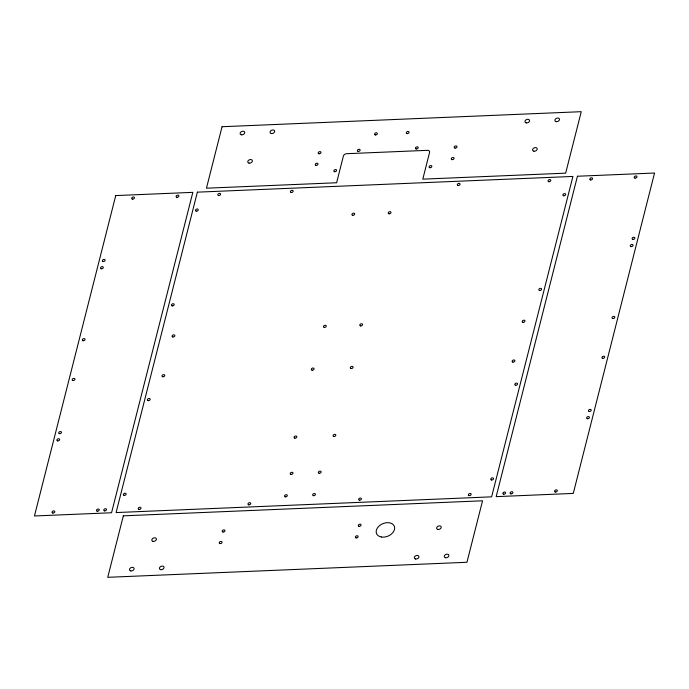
<?xml version="1.0" encoding="UTF-8"?>
<svg xmlns="http://www.w3.org/2000/svg" width="689" height="689" viewBox="0 0 689 689"><rect width="100%" height="100%" fill="white"/><g stroke="black" fill="none" stroke-linecap="round" stroke-linejoin="round"><path stroke-width="1.03" d="M115.735 195.581L34.45 515.975L111.558 512.754L192.834 192.352L115.735 195.581M197.373 192.162L116.088 512.564L491.627 496.838L572.912 176.436L197.373 192.162M123.34 515.837L107.742 577.313L466.953 562.276L482.55 500.8L123.34 515.837M222.047 126.724L206.45 188.2L336.62 182.757L343.406 155.99A2.885 2.024 -22.6 0 1 346.679 153.707L427.413 150.331A2.885 2.024 -22.6 0 1 429.583 152.39L422.796 179.149L565.66 173.163L581.258 111.687L222.047 126.724M577.442 176.246L496.166 496.648L573.265 493.419L654.55 173.025L577.442 176.246M104.504 510.859A1.447 1.008 -22.6 0 0 106.511 509.464A1.447 1.008 -22.6 0 0 104.358 509.076A1.447 1.008 -22.6 0 0 104.504 510.859M97.244 511.169A1.447 1.008 -22.6 0 0 99.25 509.765A1.447 1.008 -22.6 0 0 97.097 509.378A1.447 1.008 -22.6 0 0 97.244 511.169M52.803 513.029A1.447 1.008 -22.6 0 0 54.801 511.626A1.447 1.008 -22.6 0 0 52.648 511.238A1.447 1.008 -22.6 0 0 52.803 513.029M57.635 440.908A1.447 1.008 -22.6 0 0 59.633 439.513A1.447 1.008 -22.6 0 0 57.48 439.117A1.447 1.008 -22.6 0 0 57.635 440.908M59.469 433.674A1.447 1.008 -22.6 0 0 61.467 432.279A1.447 1.008 -22.6 0 0 59.314 431.891A1.447 1.008 -22.6 0 0 59.469 433.674M72.956 380.517A1.447 1.008 -22.6 0 0 74.955 379.122A1.447 1.008 -22.6 0 0 72.801 378.726A1.447 1.008 -22.6 0 0 72.956 380.517M101.3 268.779A1.447 1.008 -22.6 0 0 103.307 267.375A1.447 1.008 -22.6 0 0 101.154 266.988A1.447 1.008 -22.6 0 0 101.3 268.779M103.135 261.544A1.447 1.008 -22.6 0 0 105.141 260.149A1.447 1.008 -22.6 0 0 102.988 259.753A1.447 1.008 -22.6 0 0 103.135 261.544M132.426 199.138A1.447 1.008 -22.6 0 0 134.433 197.734A1.447 1.008 -22.6 0 0 132.279 197.347A1.447 1.008 -22.6 0 0 132.426 199.138M176.875 197.278A1.447 1.008 -22.6 0 0 178.882 195.874A1.447 1.008 -22.6 0 0 176.728 195.487A1.447 1.008 -22.6 0 0 176.875 197.278M83.042 340.736A1.447 1.008 -22.6 0 0 85.048 339.341A1.447 1.008 -22.6 0 0 82.895 338.954A1.447 1.008 -22.6 0 0 83.042 340.736M503.633 494.151A1.447 1.008 -22.6 0 0 505.631 492.756A1.447 1.008 -22.6 0 0 503.478 492.368A1.447 1.008 -22.6 0 0 503.633 494.151M510.885 493.849A1.447 1.008 -22.6 0 0 512.892 492.454A1.447 1.008 -22.6 0 0 510.738 492.058A1.447 1.008 -22.6 0 0 510.885 493.849M555.334 491.989A1.447 1.008 -22.6 0 0 557.341 490.594A1.447 1.008 -22.6 0 0 555.188 490.198A1.447 1.008 -22.6 0 0 555.334 491.989M587.381 418.731A1.447 1.008 -22.6 0 0 589.388 417.336A1.447 1.008 -22.6 0 0 587.235 416.94A1.447 1.008 -22.6 0 0 587.381 418.731M589.216 411.497A1.447 1.008 -22.6 0 0 591.222 410.101A1.447 1.008 -22.6 0 0 589.069 409.714A1.447 1.008 -22.6 0 0 589.216 411.497M602.703 358.34A1.447 1.008 -22.6 0 0 604.701 356.945A1.447 1.008 -22.6 0 0 602.548 356.549A1.447 1.008 -22.6 0 0 602.703 358.34M631.046 246.602A1.447 1.008 -22.6 0 0 633.053 245.198A1.447 1.008 -22.6 0 0 630.9 244.81A1.447 1.008 -22.6 0 0 631.046 246.602M632.881 239.367A1.447 1.008 -22.6 0 0 634.888 237.972A1.447 1.008 -22.6 0 0 632.735 237.576A1.447 1.008 -22.6 0 0 632.881 239.367M634.965 178.098A1.447 1.008 -22.6 0 0 636.972 176.703A1.447 1.008 -22.6 0 0 634.819 176.306A1.447 1.008 -22.6 0 0 634.965 178.098M590.516 179.958A1.447 1.008 -22.6 0 0 592.523 178.563A1.447 1.008 -22.6 0 0 590.37 178.167A1.447 1.008 -22.6 0 0 590.516 179.958M612.797 318.559A1.447 1.008 -22.6 0 0 614.795 317.164A1.447 1.008 -22.6 0 0 612.642 316.776A1.447 1.008 -22.6 0 0 612.797 318.559M318.947 153.759A1.447 1.008 -22.6 0 0 320.953 152.364A1.447 1.008 -22.6 0 0 318.8 151.968A1.447 1.008 -22.6 0 0 318.947 153.759M316.01 165.334A1.447 1.008 -22.6 0 0 318.017 163.93A1.447 1.008 -22.6 0 0 315.863 163.543A1.447 1.008 -22.6 0 0 316.01 165.334M452.079 159.633A1.447 1.008 -22.6 0 0 454.077 158.237A1.447 1.008 -22.6 0 0 451.924 157.85A1.447 1.008 -22.6 0 0 452.079 159.633M455.016 148.066A1.447 1.008 -22.6 0 0 457.014 146.662A1.447 1.008 -22.6 0 0 454.861 146.275A1.447 1.008 -22.6 0 0 455.016 148.066M533.863 151.175A2.403 1.688 -22.6 0 0 537.205 148.85A2.403 1.688 -22.6 0 0 533.613 148.195A2.403 1.688 -22.6 0 0 533.863 151.175M526.232 122.875A2.403 1.688 -22.6 0 0 529.574 120.549A2.403 1.688 -22.6 0 0 525.991 119.895A2.403 1.688 -22.6 0 0 526.232 122.875M556.169 121.626A2.403 1.688 -22.6 0 0 559.511 119.292A2.403 1.688 -22.6 0 0 555.92 118.637A2.403 1.688 -22.6 0 0 556.169 121.626M249.03 163.104A2.403 1.688 -22.6 0 0 252.372 160.77A2.403 1.688 -22.6 0 0 248.789 160.124A2.403 1.688 -22.6 0 0 249.03 163.104M271.337 133.545A2.403 1.688 -22.6 0 0 274.678 131.211A2.403 1.688 -22.6 0 0 271.096 130.565A2.403 1.688 -22.6 0 0 271.337 133.545M241.408 134.803A2.403 1.688 -22.6 0 0 244.741 132.469A2.403 1.688 -22.6 0 0 241.159 131.814A2.403 1.688 -22.6 0 0 241.408 134.803M407.07 133.614A1.447 1.008 -22.6 0 0 409.077 132.21A1.447 1.008 -22.6 0 0 406.923 131.823A1.447 1.008 -22.6 0 0 407.07 133.614M375.324 134.941A1.447 1.008 -22.6 0 0 377.331 133.545A1.447 1.008 -22.6 0 0 375.178 133.149A1.447 1.008 -22.6 0 0 375.324 134.941M429.833 167.72A1.447 1.008 -22.6 0 0 431.839 166.325A1.447 1.008 -22.6 0 0 429.686 165.937A1.447 1.008 -22.6 0 0 429.833 167.72M416.19 148.97A1.447 1.008 -22.6 0 0 418.197 147.575A1.447 1.008 -22.6 0 0 416.044 147.188A1.447 1.008 -22.6 0 0 416.19 148.97M358.134 151.408A1.447 1.008 -22.6 0 0 360.14 150.004A1.447 1.008 -22.6 0 0 357.987 149.616A1.447 1.008 -22.6 0 0 358.134 151.408M334.587 171.707A1.447 1.008 -22.6 0 0 336.594 170.312A1.447 1.008 -22.6 0 0 334.441 169.925A1.447 1.008 -22.6 0 0 334.587 171.707M563.628 195.754A1.447 1.008 -22.6 0 0 565.626 194.358A1.447 1.008 -22.6 0 0 563.473 193.962A1.447 1.008 -22.6 0 0 563.628 195.754M313.426 495.675A1.447 1.008 -22.6 0 0 315.433 494.28A1.447 1.008 -22.6 0 0 313.28 493.884A1.447 1.008 -22.6 0 0 313.426 495.675M548.788 181.707A1.447 1.008 -22.6 0 0 550.795 180.311A1.447 1.008 -22.6 0 0 548.642 179.915A1.447 1.008 -22.6 0 0 548.788 181.707M291.171 192.489A1.447 1.008 -22.6 0 0 293.178 191.094A1.447 1.008 -22.6 0 0 291.025 190.698A1.447 1.008 -22.6 0 0 291.171 192.489M218.602 195.53A1.447 1.008 -22.6 0 0 220.609 194.126A1.447 1.008 -22.6 0 0 218.456 193.738A1.447 1.008 -22.6 0 0 218.602 195.53M458.082 185.505A1.447 1.008 -22.6 0 0 460.08 184.101A1.447 1.008 -22.6 0 0 457.927 183.713A1.447 1.008 -22.6 0 0 458.082 185.505M294.823 438.135A1.447 1.008 -22.6 0 0 296.821 436.74A1.447 1.008 -22.6 0 0 294.668 436.344A1.447 1.008 -22.6 0 0 294.823 438.135M333.829 436.507A1.447 1.008 -22.6 0 0 335.827 435.103A1.447 1.008 -22.6 0 0 333.674 434.716A1.447 1.008 -22.6 0 0 333.829 436.507M172.216 305.882A1.447 1.008 -22.6 0 0 174.214 304.478A1.447 1.008 -22.6 0 0 172.061 304.09A1.447 1.008 -22.6 0 0 172.216 305.882M359.4 500.188A1.447 1.008 -22.6 0 0 361.406 498.793A1.447 1.008 -22.6 0 0 359.253 498.405A1.447 1.008 -22.6 0 0 359.4 500.188M196.244 211.135A1.447 1.008 -22.6 0 0 198.251 209.732A1.447 1.008 -22.6 0 0 196.098 209.344A1.447 1.008 -22.6 0 0 196.244 211.135M148.178 400.628A1.447 1.008 -22.6 0 0 150.176 399.224A1.447 1.008 -22.6 0 0 148.023 398.836A1.447 1.008 -22.6 0 0 148.178 400.628M469.157 495.598A1.447 1.008 -22.6 0 0 471.164 494.202A1.447 1.008 -22.6 0 0 469.011 493.806A1.447 1.008 -22.6 0 0 469.157 495.598M248.738 504.822A1.447 1.008 -22.6 0 0 250.736 503.426A1.447 1.008 -22.6 0 0 248.583 503.039A1.447 1.008 -22.6 0 0 248.738 504.822M290.999 474.428A1.447 1.008 -22.6 0 0 292.997 473.033A1.447 1.008 -22.6 0 0 290.844 472.645A1.447 1.008 -22.6 0 0 290.999 474.428M285.306 496.855A1.447 1.008 -22.6 0 0 287.313 495.451A1.447 1.008 -22.6 0 0 285.16 495.064A1.447 1.008 -22.6 0 0 285.306 496.855M539.59 290.5A1.447 1.008 -22.6 0 0 541.588 289.104A1.447 1.008 -22.6 0 0 539.435 288.708A1.447 1.008 -22.6 0 0 539.59 290.5M319.119 473.257A1.447 1.008 -22.6 0 0 321.117 471.853A1.447 1.008 -22.6 0 0 318.964 471.465A1.447 1.008 -22.6 0 0 319.119 473.257M124.141 495.374A1.447 1.008 -22.6 0 0 126.147 493.97A1.447 1.008 -22.6 0 0 123.994 493.582A1.447 1.008 -22.6 0 0 124.141 495.374M515.553 385.246A1.447 1.008 -22.6 0 0 517.56 383.851A1.447 1.008 -22.6 0 0 515.406 383.454A1.447 1.008 -22.6 0 0 515.553 385.246M138.971 509.421A1.447 1.008 -22.6 0 0 140.978 508.017A1.447 1.008 -22.6 0 0 138.825 507.629A1.447 1.008 -22.6 0 0 138.971 509.421M312.065 370.148A1.447 1.008 -22.6 0 0 314.072 368.753A1.447 1.008 -22.6 0 0 311.919 368.365A1.447 1.008 -22.6 0 0 312.065 370.148M491.515 479.992A1.447 1.008 -22.6 0 0 493.522 478.597A1.447 1.008 -22.6 0 0 491.369 478.2A1.447 1.008 -22.6 0 0 491.515 479.992M351.071 368.52A1.447 1.008 -22.6 0 0 353.078 367.116A1.447 1.008 -22.6 0 0 350.925 366.729A1.447 1.008 -22.6 0 0 351.071 368.52M388.975 213.797A1.447 1.008 -22.6 0 0 390.982 212.401A1.447 1.008 -22.6 0 0 388.829 212.005A1.447 1.008 -22.6 0 0 388.975 213.797M352.69 215.321A1.447 1.008 -22.6 0 0 354.697 213.917A1.447 1.008 -22.6 0 0 352.544 213.53A1.447 1.008 -22.6 0 0 352.69 215.321M360.536 325.906A1.447 1.008 -22.6 0 0 362.543 324.502A1.447 1.008 -22.6 0 0 360.39 324.114A1.447 1.008 -22.6 0 0 360.536 325.906M324.252 327.421A1.447 1.008 -22.6 0 0 326.259 326.026A1.447 1.008 -22.6 0 0 324.106 325.63A1.447 1.008 -22.6 0 0 324.252 327.421M522.985 322.323A1.447 1.008 -22.6 0 0 524.992 320.928A1.447 1.008 -22.6 0 0 522.839 320.531A1.447 1.008 -22.6 0 0 522.985 322.323M512.9 362.104A1.447 1.008 -22.6 0 0 514.898 360.7A1.447 1.008 -22.6 0 0 512.745 360.313A1.447 1.008 -22.6 0 0 512.9 362.104M172.844 336.981A1.447 1.008 -22.6 0 0 174.851 335.577A1.447 1.008 -22.6 0 0 172.698 335.19A1.447 1.008 -22.6 0 0 172.844 336.981M162.759 376.762A1.447 1.008 -22.6 0 0 164.757 375.359A1.447 1.008 -22.6 0 0 162.604 374.971A1.447 1.008 -22.6 0 0 162.759 376.762M220.049 543.595A1.447 1.008 -22.6 0 0 222.056 542.191A1.447 1.008 -22.6 0 0 219.903 541.804A1.447 1.008 -22.6 0 0 220.049 543.595M222.986 532.02A1.447 1.008 -22.6 0 0 224.993 530.625A1.447 1.008 -22.6 0 0 222.84 530.229A1.447 1.008 -22.6 0 0 222.986 532.02M359.055 526.327A1.447 1.008 -22.6 0 0 361.053 524.923A1.447 1.008 -22.6 0 0 358.9 524.536A1.447 1.008 -22.6 0 0 359.055 526.327M356.118 537.894A1.447 1.008 -22.6 0 0 358.125 536.498A1.447 1.008 -22.6 0 0 355.972 536.111A1.447 1.008 -22.6 0 0 356.118 537.894M437.903 529.436A2.403 1.688 -22.6 0 0 441.244 527.111A2.403 1.688 -22.6 0 0 437.653 526.456A2.403 1.688 -22.6 0 0 437.903 529.436M415.596 558.994A2.403 1.688 -22.6 0 0 418.938 556.669A2.403 1.688 -22.6 0 0 415.346 556.014A2.403 1.688 -22.6 0 0 415.596 558.994M445.533 557.745A2.403 1.688 -22.6 0 0 448.875 555.412A2.403 1.688 -22.6 0 0 445.283 554.757A2.403 1.688 -22.6 0 0 445.533 557.745M153.079 541.365A2.403 1.688 -22.6 0 0 156.412 539.031A2.403 1.688 -22.6 0 0 152.829 538.385A2.403 1.688 -22.6 0 0 153.079 541.365M160.701 569.665A2.403 1.688 -22.6 0 0 164.042 567.34A2.403 1.688 -22.6 0 0 160.451 566.685A2.403 1.688 -22.6 0 0 160.701 569.665M130.772 570.923A2.403 1.688 -22.6 0 0 134.105 568.589A2.403 1.688 -22.6 0 0 130.522 567.934A2.403 1.688 -22.6 0 0 130.772 570.923M381.293 536.989A9.62 6.744 -22.6 0 0 394.651 527.671A9.62 6.744 -22.6 0 0 380.302 525.061A9.62 6.744 -22.6 0 0 381.293 536.989"/></g></svg>
